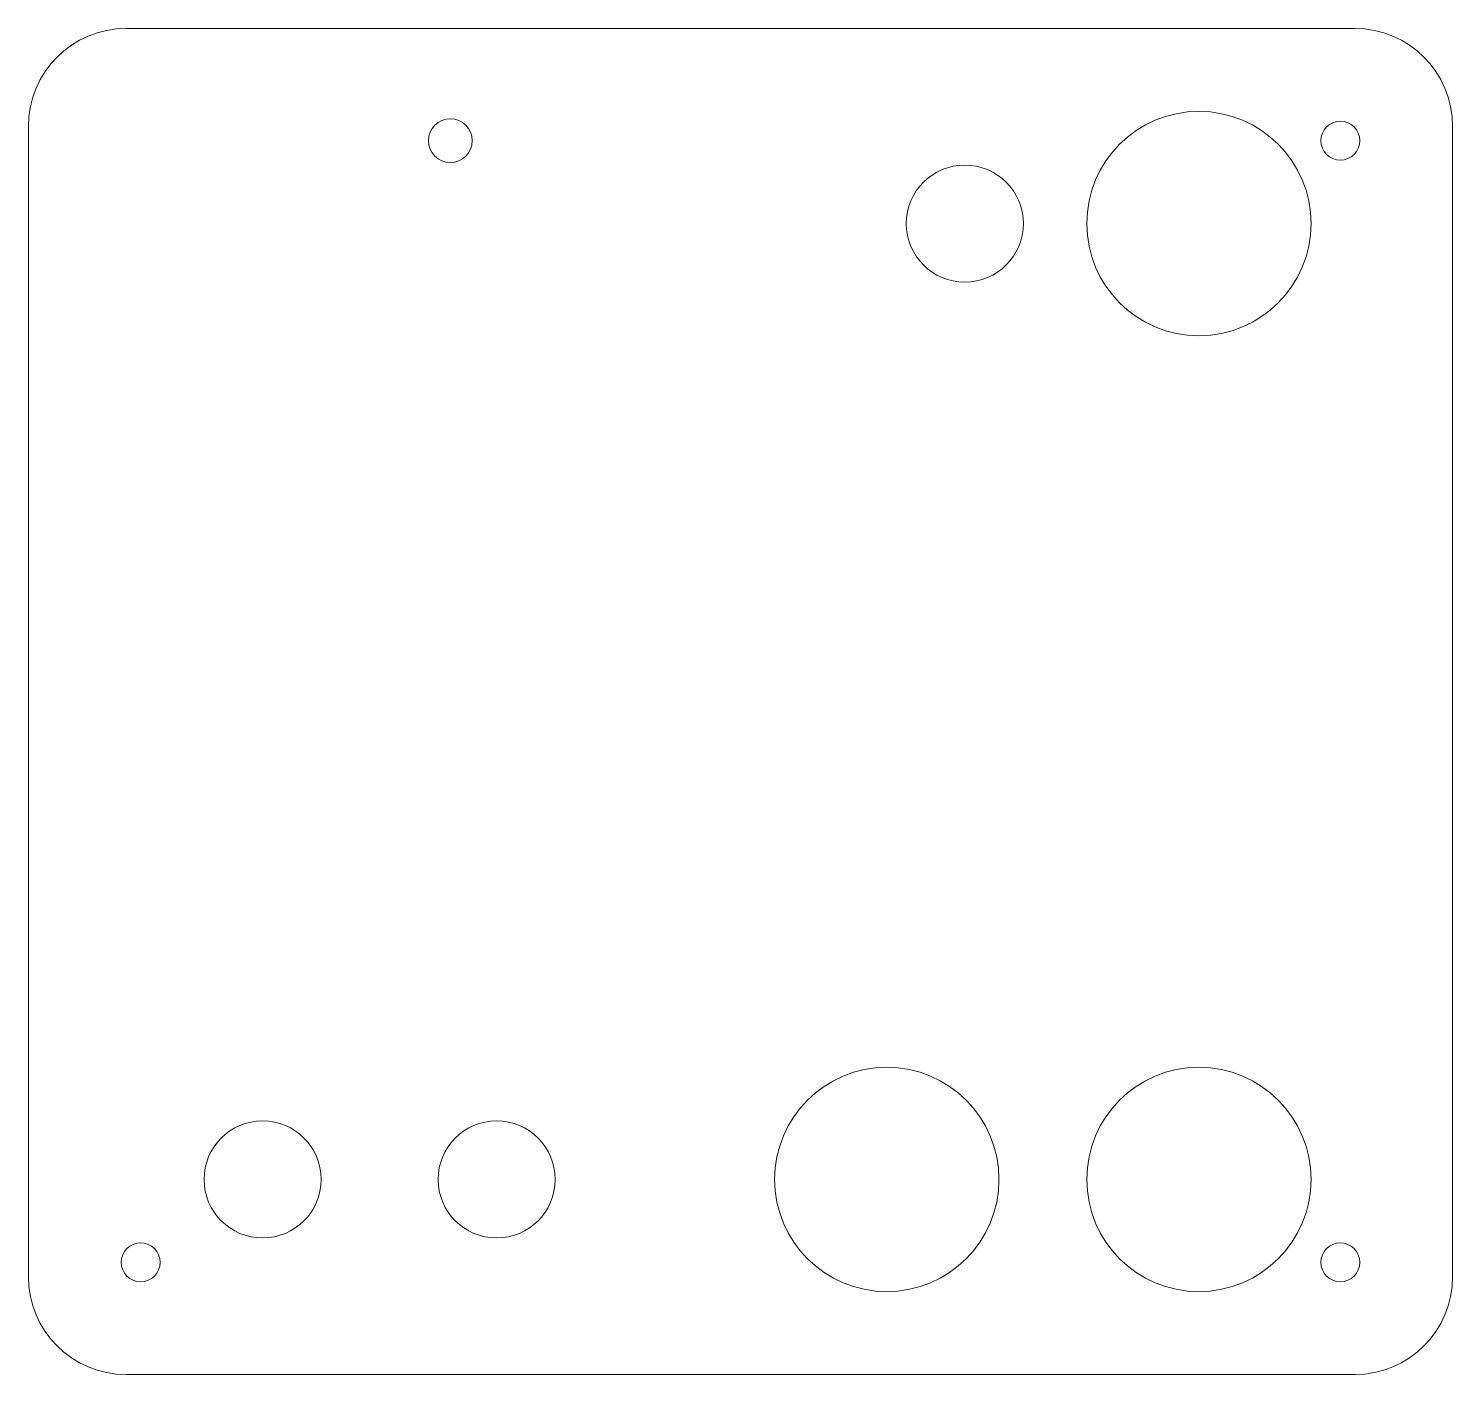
# Model space of a CAD drawing. Extents: x -0.15 to 3.5, y -1.1 to 2.35.
import ezdxf

# ---------------------------------------------------------------- set-up
doc = ezdxf.new("R2010")
doc.units = 0
doc.layers.add('180', color=253, linetype='CONTINUOUS', lineweight=0, true_color=0xbababa)

msp = doc.modelspace()

# ---------------------------------------------------------------- linework, layer by layer
at = {"layer": '180'}
for p, q in [((0.1, 2.35), (3.25, 2.35)), ((-0.15, -0.85), (-0.15, 2.1)), ((3.5, 2.1), (3.5, -0.85)), ((3.25, -1.1), (0.1, -1.1))]:
    msp.add_line(p, q, dxfattribs=at)
for points in [[(0.93125, 2.00625, 1), (0.93125, 2.11875, 1), (0.93125, 2.00625)], [(2.85, 1.5625, 1), (2.85, 2.1375, 1), (2.85, 1.5625)], [(3.2125, 2.0125, 1), (3.2125, 2.1125, 1), (3.2125, 2.0125)], [(2.25, 1.7, 1), (2.25, 2, 1), (2.25, 1.7)], [(2.05, -0.8875, 1), (2.05, -0.3125, 1), (2.05, -0.8875)], [(2.85, -0.8875, 1), (2.85, -0.3125, 1), (2.85, -0.8875)], [(0.45, -0.75, 1), (0.45, -0.45, 1), (0.45, -0.75)], [(1.05, -0.75, 1), (1.05, -0.45, 1), (1.05, -0.75)], [(0.1375, -0.8625, 1), (0.1375, -0.7625, 1), (0.1375, -0.8625)], [(3.2125, -0.8625, 1), (3.2125, -0.7625, 1), (3.2125, -0.8625)]]:
    msp.add_lwpolyline(points, format="xyb", dxfattribs=at)
for centre, start, end in [((0.1, 2.1), 90, 180), ((3.25, 2.1), 0, 90), ((0.1, -0.85), 180, 270), ((3.25, -0.85), 270, 0)]:
    msp.add_arc(centre, 0.25, start, end, dxfattribs=at)

doc.saveas('drawing.dxf')
